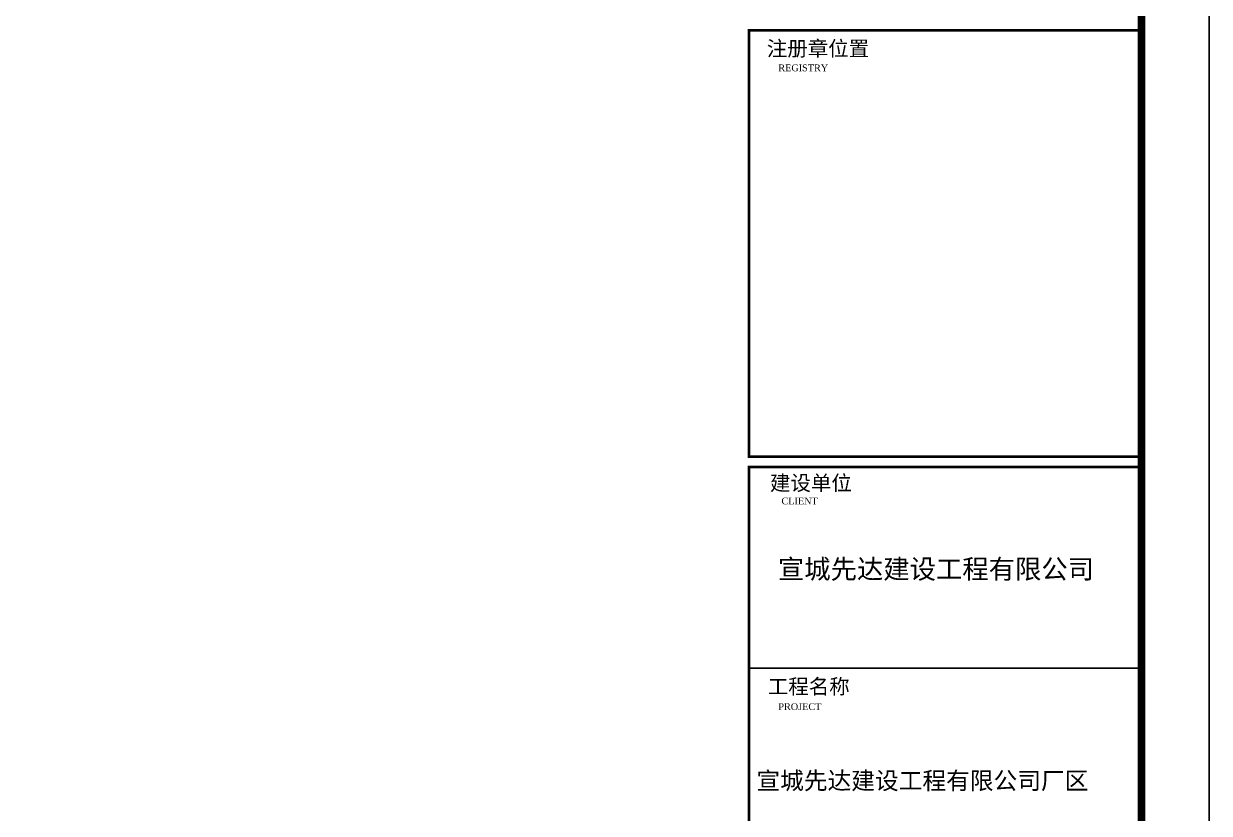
# Model space of a CAD drawing. Extents: x 54907 to 703237, y -798661 to -546661.
# Drawn here: x 232022 to 255607, y -705978 to -690273 of the extents above; entities that cross this region are included whole.
import ezdxf

# ---------------------------------------------------------------- set-up
doc = ezdxf.new("R2010")
doc.units = 0
doc.header["$LTSCALE"] = 1000
doc.header["$MEASUREMENT"] = 0
for name, color, linetype in [('PUB_TEXT', 7, 'Continuous'), ('PUB_TITLE', 4, 'Continuous'), ('TEXT', 7, 'Continuous')]:
    doc.layers.add(name, color=color, linetype=linetype)
doc.layers.add('yichutu', color=7, linetype='Continuous', true_color=0xffffff, plot=False)
doc.styles.add('GHF', font='times.ttf')
doc.styles.add('STYLE1', font='simhei.ttf', dxfattribs={"width": 0.8})
doc.styles.add('仿宋', font='')
doc.styles.get('仿宋').set_extended_font_data('NSimSun')

# ---------------------------------------------------------------- blocks, each defined once
blk = doc.blocks.new('yct-1337-420-200550-63000-150-2010.0')
at = {"layer": 'yichutu', "color": 7, "true_color": 0xffffff}
blk.add_lwpolyline([(0, 0), (0, 63000), (200550, 63000), (200550, 0)], close=True, dxfattribs=at)

msp = doc.modelspace()

# ---------------------------------------------------------------- linework, layer by layer
at = {"layer": 'PUB_TITLE'}
msp.add_line((255606.6, -735661.4), (255606.6, -672661.4), dxfattribs=at)
at = {"layer": 'PUB_TITLE', "color": 4}
msp.add_line((246448.5, -703090), (254296.6, -703090), dxfattribs=at)
at = {"layer": 'PUB_TITLE', "const_width": 150}
msp.add_lwpolyline([(58806.6, -734161.4), (254256.6, -734161.4), (254256.6, -674161.4), (58806.6, -674161.4)], close=True, dxfattribs=at)
at = {"layer": 'PUB_TITLE', "color": 4, "const_width": 52.8}
for points in [[(246448.5, -690407.6), (254296.6, -690407.6), (254296.6, -698882.2), (246448.5, -698882.2)], [(246448.5, -699092.7), (254296.6, -699092.7), (254296.6, -715969.9), (246448.5, -715969.9)]]:
    msp.add_lwpolyline(points, close=True, dxfattribs=at)

# ---------------------------------------------------------------- block references
at = {"layer": 'yichutu'}
msp.add_blockref('yct-1337-420-200550-63000-150-2010.0', (55056.6, -735661.4), dxfattribs=at)

# ---------------------------------------------------------------- texts
at = {"layer": 'PUB_TEXT'}
for s, height, style, p in [('注册章位置', 298.5, 'STYLE1', (246805, -690915.3)), ('REGISTRY', 134.32, 'GHF', (247033.5, -691218.4)), ('建设单位', 298.5, 'STYLE1', (246867.3, -699557.9)), ('CLIENT', 134.32, 'GHF', (247096.5, -699833)), ('工程名称', 298.5, 'STYLE1', (246824.7, -703605.2)), ('PROJECT', 134.32, 'GHF', (247033.4, -703924.4))]:
    msp.add_text(s, height=height, dxfattribs=dict(at, style=style)).set_placement(p)
at = {"layer": 'TEXT', "style": '仿宋'}
for s, height, p in [('宣城先达建设工程有限公司', 384.235, (247025.1, -701311.9)), ('宣城先达建设工程有限公司厂区', 345.812, (246598.1, -705501.8))]:
    msp.add_text(s, height=height, dxfattribs=at).set_placement(p)

doc.saveas('drawing.dxf')
